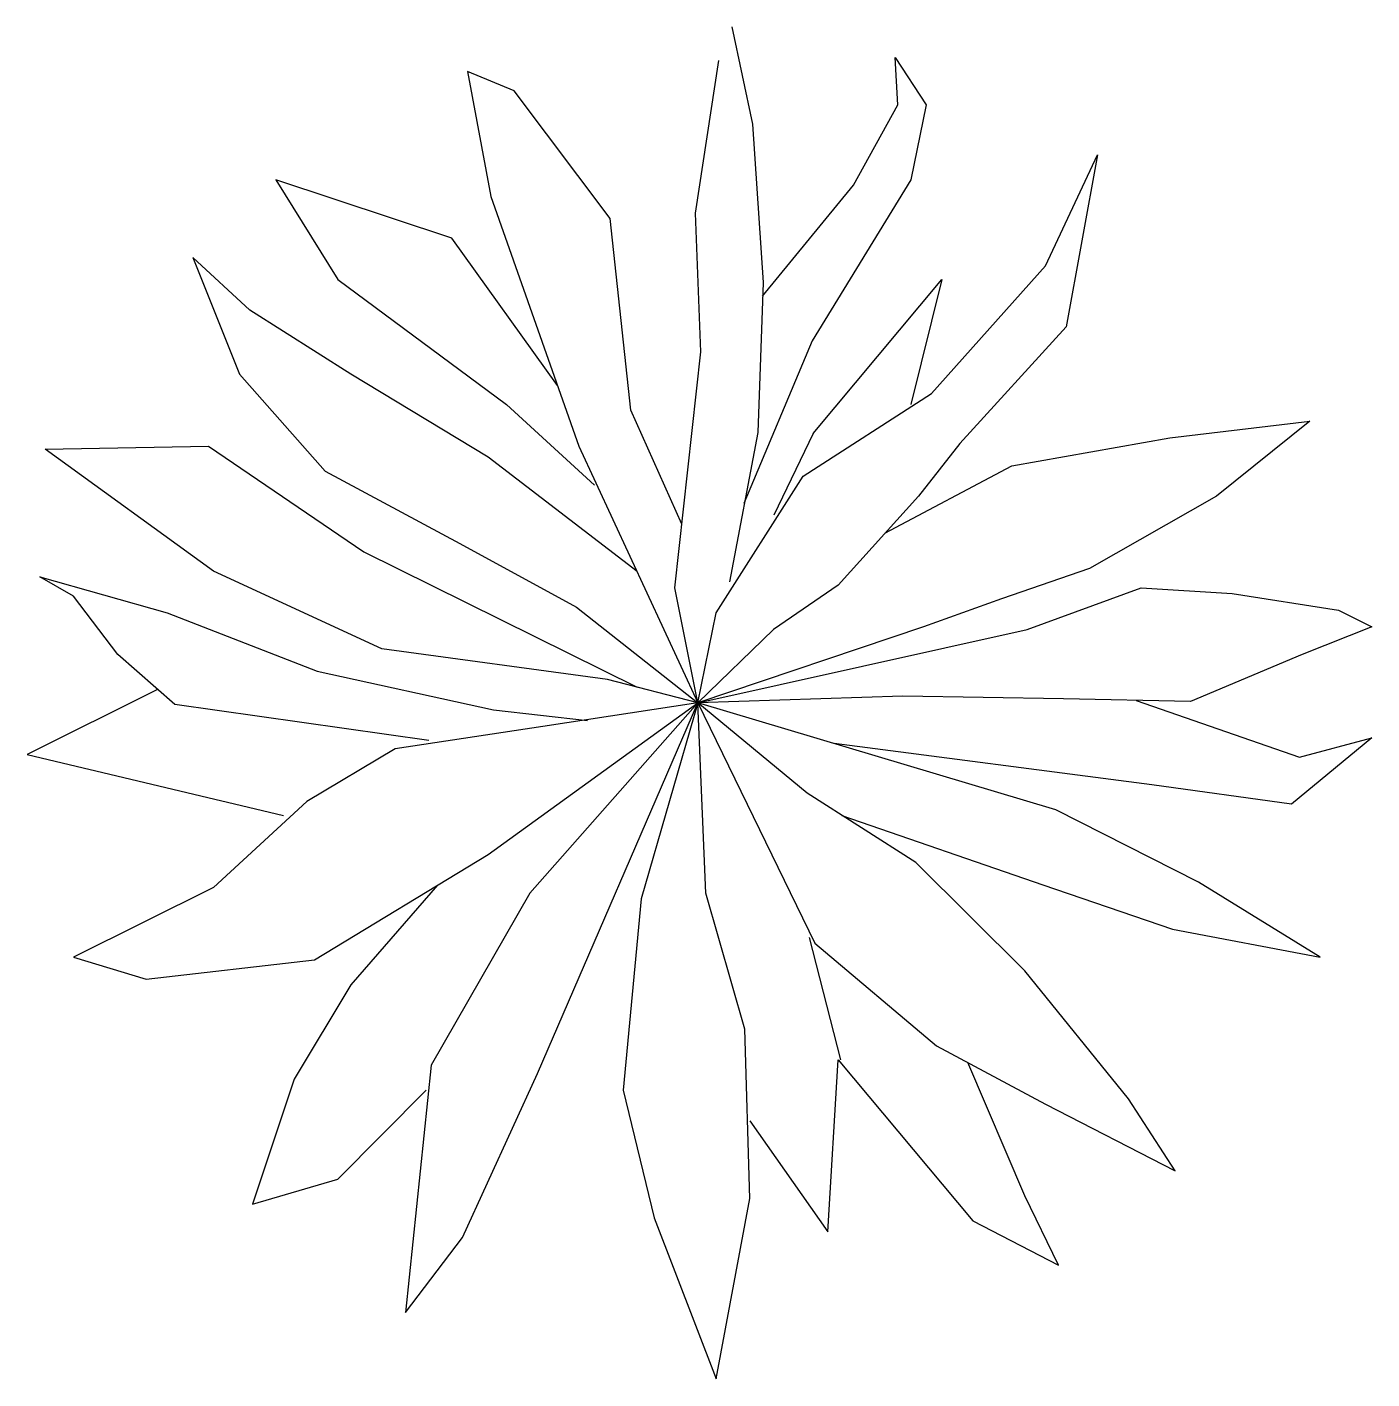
# Model space of a CAD drawing. Extents: x 16596 to 17607, y 8795 to 9811.
import ezdxf

# ---------------------------------------------------------------- set-up
doc = ezdxf.new("R2010")
doc.units = 0
doc.header["$MEASUREMENT"] = 0
doc.layers.get('0').update_dxf_attribs({"linetype": 'CONTINUOUS'})

msp = doc.modelspace()

# ---------------------------------------------------------------- linework, layer by layer
at = {"color": 3}
for p, q in [((17126.1, 9810.9), (17141.7, 9737.8)), ((17098.8, 9671), (17116.4, 9785.8)), ((17248.8, 9787.9), (17272.1, 9752.4)), ((17250.7, 9752.4), (17248.8, 9787.9)), ((16927.5, 9777.4), (16945, 9683.6)), ((16962.5, 9762.8), (16927.5, 9777.4)), ((17034.6, 9666.9), (16962.5, 9762.8)), ((17217.6, 9691.9), (17250.7, 9752.4)), ((17272.1, 9752.4), (17260.5, 9696.1)), ((17141.7, 9737.8), (17149.5, 9618.9)), ((17361.7, 9631.4), (17400.7, 9714.9)), ((17400.7, 9714.9), (17377.3, 9585.5)), ((16783.4, 9696.1), (16830.1, 9621)), ((16915.8, 9652.3), (16783.4, 9696.1)), ((17260.5, 9696.1), (17186.5, 9575.1)), ((16945, 9683.6), (17011.2, 9495.8)), ((17149.1, 9608.6), (17217.6, 9691.9)), ((17050.2, 9522.9), (17034.6, 9666.9)), ((17102.7, 9566.8), (17098.8, 9671)), ((16995.1, 9541.5), (16915.8, 9652.3)), ((16763.9, 9598), (16721.1, 9637.7)), ((16721.1, 9637.7), (16756.2, 9550)), ((17276, 9535.4), (17361.7, 9631.4)), ((16830.1, 9621), (16956.7, 9527.1)), ((17149.5, 9618.9), (17145.6, 9506.2)), ((17187.1, 9505.3), (17283.8, 9621)), ((17283.8, 9621), (17260.5, 9527.1)), ((16839.9, 9550), (16763.9, 9598)), ((17377.3, 9585.5), (17297.4, 9497.9)), ((17186.5, 9575.1), (17135.1, 9452.8)), ((17083.3, 9389.4), (17102.7, 9566.8)), ((16756.2, 9550), (16820.4, 9477)), ((16943.1, 9487.5), (16839.9, 9550)), ((17179.7, 9473.4), (17276, 9535.4)), ((16956.7, 9527.1), (17022.9, 9466.6)), ((17088.5, 9437.3), (17050.2, 9522.9)), ((17455.2, 9502.1), (17560.3, 9514.6)), ((17560.3, 9514.6), (17490.2, 9458.3)), ((17145.6, 9506.2), (17124.4, 9394)), ((17187.1, 9505.3), (17157.6, 9444)), ((17336.4, 9481.2), (17455.2, 9502.1)), ((16610.1, 9493.7), (16732.8, 9495.8)), ((16736.7, 9401.9), (16610.1, 9493.7)), ((16732.8, 9495.8), (16849.6, 9416.5)), ((17011.2, 9495.8), (17100.6, 9302.9)), ((17297.4, 9497.9), (17266.3, 9458.3)), ((17054.9, 9401.6), (16943.1, 9487.5)), ((17241.1, 9430.4), (17336.4, 9481.2)), ((16820.4, 9477), (16921.7, 9422.8)), ((17114.4, 9370.6), (17179.7, 9473.4)), ((17266.3, 9458.3), (17206, 9391.5)), ((17490.2, 9458.3), (17394.8, 9404)), ((16921.7, 9422.8), (17009.3, 9374.8)), ((16849.6, 9416.5), (17054.9, 9314.8)), ((16863.2, 9343.5), (16736.7, 9401.9)), ((17394.8, 9404), (17328.6, 9381.1)), ((16606.2, 9397.7), (16701.7, 9370.6)), ((16631.5, 9383.1), (16606.2, 9397.7)), ((17100.6, 9302.9), (17083.3, 9389.4)), ((17206, 9391.5), (17157.3, 9358.1)), ((17348.1, 9358.1), (17433.7, 9389.4)), ((17433.7, 9389.4), (17501.9, 9385.2)), ((16664.6, 9339.3), (16631.5, 9383.1)), ((17328.6, 9381.1), (17270.2, 9360.2)), ((17501.9, 9385.2), (17581.8, 9372.7)), ((16701.7, 9370.6), (16814.6, 9326.8)), ((17009.3, 9374.8), (17100.6, 9302.9)), ((17100.6, 9302.9), (17114.4, 9370.6)), ((17581.8, 9372.7), (17607, 9360.2)), ((17270.2, 9360.2), (17100.6, 9302.9)), ((17100.6, 9302.9), (17348.1, 9358.1)), ((17157.3, 9358.1), (17100.6, 9302.9)), ((17607, 9360.2), (17554.5, 9339.3)), ((16707.5, 9301.8), (16664.6, 9339.3)), ((17032.7, 9320.5), (16863.2, 9343.5)), ((17554.5, 9339.3), (17470.7, 9303.9)), ((16814.6, 9326.8), (16947, 9297.6)), ((17100.6, 9302.9), (17032.7, 9320.5)), ((16694.6, 9313.1), (16596.5, 9264.2)), ((17254.6, 9308), (17100.6, 9302.9)), ((17375.3, 9305.9), (17254.6, 9308)), ((16898.3, 9274.7), (16707.5, 9301.8)), ((16943.1, 9189.1), (17100.6, 9302.9)), ((16947, 9297.6), (17017.6, 9289.7)), ((17100.6, 9302.9), (16974.3, 9159.9)), ((16980.1, 9024.3), (17100.6, 9302.9)), ((17100.6, 9302.9), (16984, 9285.1)), ((17100.6, 9302.9), (17058, 9155.7)), ((17369.5, 9222.5), (17100.6, 9302.9)), ((17182.6, 9235), (17100.6, 9302.9)), ((17100.6, 9302.9), (17188.4, 9122.4)), ((17106.6, 9159.9), (17100.6, 9302.9)), ((17470.7, 9303.9), (17375.3, 9305.9)), ((17429.9, 9304.8), (17552.5, 9262.1)), ((16984, 9285.1), (16873, 9268.4)), ((17607, 9276.7), (17546.7, 9226.7)), ((17552.5, 9262.1), (17607, 9276.7)), ((16873, 9268.4), (16806.8, 9228.8)), ((17441.6, 9241.3), (17202.9, 9272.3)), ((16596.5, 9264.2), (16789.2, 9218.3)), ((17546.7, 9226.7), (17441.6, 9241.3)), ((16806.8, 9228.8), (16736.7, 9164.1)), ((17264.4, 9182.9), (17182.6, 9235)), ((17208.7, 9218.4), (17359.8, 9166.2)), ((17476.6, 9168.3), (17369.5, 9222.5)), ((16812.6, 9109.9), (16943.1, 9189.1)), ((17346.2, 9101.5), (17264.4, 9182.9)), ((16905, 9166), (16839.9, 9091.1)), ((17359.8, 9166.2), (17457.1, 9132.8)), ((17568.1, 9111.9), (17476.6, 9168.3)), ((16736.7, 9164.1), (16631.5, 9111.9)), ((16974.3, 9159.9), (16900.2, 9030.6)), ((17058, 9155.7), (17044.3, 9011.8)), ((17135.8, 9057.7), (17106.6, 9159.9)), ((17207.9, 9034.7), (17184.5, 9126.5)), ((17457.1, 9132.8), (17568.1, 9111.9)), ((17188.4, 9122.4), (17279.9, 9045.2)), ((16631.5, 9111.9), (16686.1, 9095.3)), ((16686.1, 9095.3), (16812.6, 9109.9)), ((17424, 9005.5), (17346.2, 9101.5)), ((16839.9, 9091.1), (16797.1, 9020.1)), ((17139.7, 8930.5), (17135.8, 9057.7)), ((17279.9, 9045.2), (17361.7, 9001.4)), ((17198.1, 8905.4), (17206, 9034.7)), ((17206, 9034.7), (17307.2, 8913.7)), ((17346.2, 8932.5), (17303.3, 9032.7)), ((16900.2, 9030.6), (16880.8, 8844.9)), ((16923.6, 8901.2), (16980.1, 9024.3)), ((16797.1, 9020.1), (16765.9, 8926.2)), ((16830.1, 8945.1), (16896.4, 9011.8)), ((17044.3, 9011.8), (17067.7, 8915.9)), ((17459.1, 8951.3), (17424, 9005.5)), ((17361.7, 9001.4), (17459.1, 8951.3)), ((17139.7, 8988.9), (17198.1, 8905.4)), ((16765.9, 8926.2), (16830.1, 8945.1)), ((17371.4, 8880.4), (17346.2, 8932.5)), ((17114.4, 8794.9), (17139.7, 8930.5)), ((17067.7, 8915.9), (17114.4, 8794.9)), ((17307.2, 8913.7), (17371.4, 8880.4)), ((16880.8, 8844.9), (16923.6, 8901.2))]:
    msp.add_line(p, q, dxfattribs=at)

# ---------------------------------------------------------------- texts
at = {"color": 3, "width": 0.8, "flags": 9}
for tag, p in [('XSIZE', (17098.1, 9300)), ('YSIZE', (17100, 9300))]:
    msp.add_attdef(tag, p, '1000', height=0.2, dxfattribs=at)

doc.saveas('drawing.dxf')
